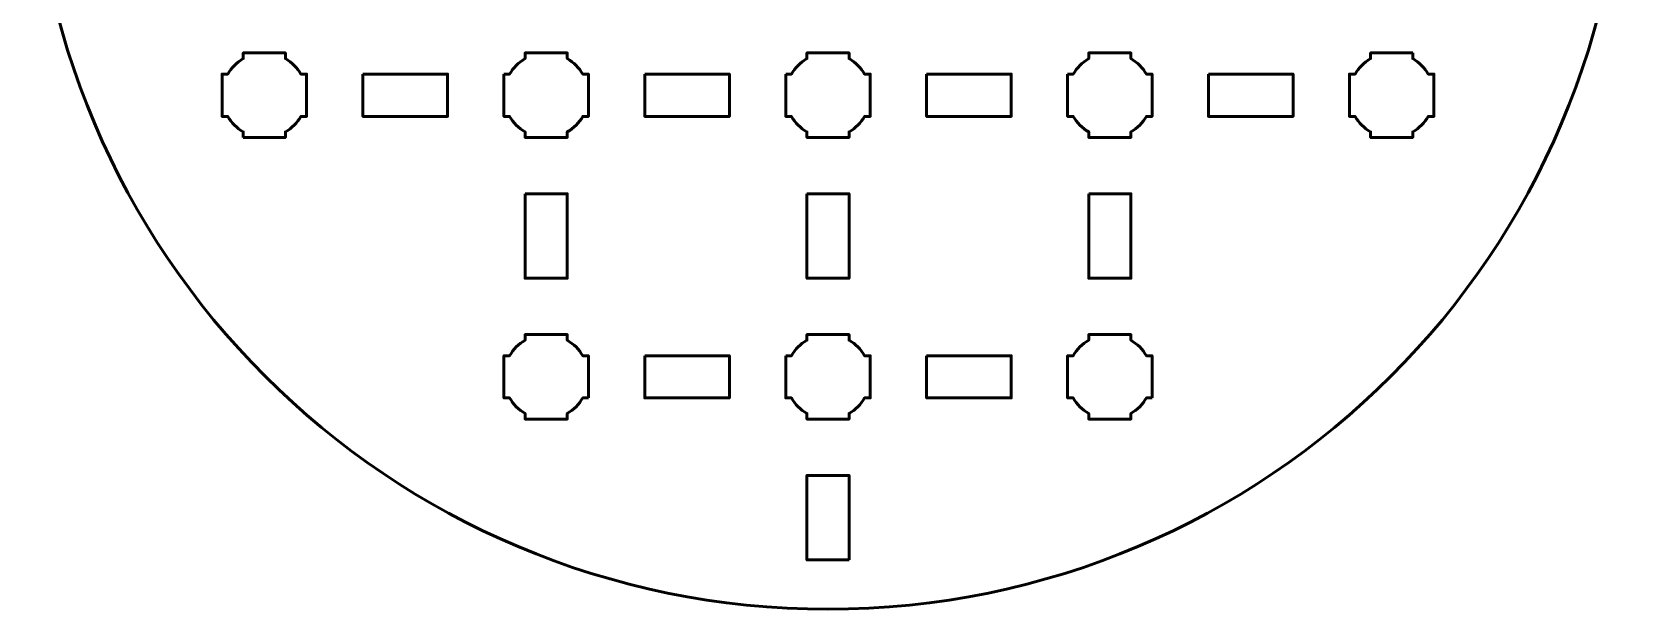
# Model space of a CAD drawing. Header units: centimetres. Extents: x -16.1 to -4.8, y -20.5 to -9.2.
# Drawn here: x -16.15 to -4.85, y -20.5 to -16.4 of the extents above; entities that cross this region are included whole.
import ezdxf

# ---------------------------------------------------------------- set-up
doc = ezdxf.new("R2010")
doc.units = ezdxf.units.CM
doc.header["$MEASUREMENT"] = 0
doc.layers.add('Layer 1', color=7, linetype='Continuous')

msp = doc.modelspace()

# ---------------------------------------------------------------- linework, layer by layer
at = {"layer": 'Layer 1', "lineweight": 53}
msp.add_ellipse((-10.5, -14.85003), major_axis=(0, 5.65), ratio=1, dxfattribs=at)
for points, knots in [([(-14.65009, -17.14995), (-14.65009, -17.14995), (-14.65009, -17.10975), (-14.65009, -17.10975), (-14.65009, -17.10975), (-14.69561, -17.08342), (-14.73354, -17.04546), (-14.75987, -16.99995), (-14.75987, -16.99995), (-14.75987, -16.99995), (-14.80009, -16.99995), (-14.80009, -16.99995), (-14.80009, -16.99995), (-14.80009, -16.99995), (-14.80009, -16.69995), (-14.80009, -16.69995), (-14.80009, -16.69995), (-14.80009, -16.69995), (-14.7599, -16.69995), (-14.7599, -16.69995), (-14.7599, -16.69995), (-14.73357, -16.65442), (-14.69562, -16.61643), (-14.65009, -16.59007), (-14.65009, -16.59007), (-14.65009, -16.59007), (-14.65009, -16.54995), (-14.65009, -16.54995), (-14.65009, -16.54995), (-14.65009, -16.54995), (-14.50467, -16.54995), (-14.50467, -16.54995), (-14.50467, -16.54995), (-14.50467, -16.54995), (-14.50002, -16.54989), (-14.50002, -16.54989), (-14.50002, -16.54989), (-14.50002, -16.54989), (-14.49538, -16.54995), (-14.49538, -16.54995), (-14.49538, -16.54995), (-14.49538, -16.54995), (-14.35009, -16.54995), (-14.35009, -16.54995), (-14.35009, -16.54995), (-14.35009, -16.54995), (-14.35009, -16.59002), (-14.35009, -16.59002), (-14.35009, -16.59002), (-14.30452, -16.61637), (-14.26651, -16.65437), (-14.24015, -16.69995), (-14.24015, -16.69995), (-14.24015, -16.69995), (-14.20009, -16.69995), (-14.20009, -16.69995), (-14.20009, -16.69995), (-14.20009, -16.69995), (-14.20009, -16.84323), (-14.20009, -16.84323), (-14.20009, -16.84323), (-14.20009, -16.84323), (-14.20001, -16.8499), (-14.20001, -16.8499), (-14.20001, -16.8499), (-14.20001, -16.8499), (-14.20009, -16.85658), (-14.20009, -16.85658), (-14.20009, -16.85658), (-14.20009, -16.85658), (-14.20009, -16.99995), (-14.20009, -16.99995), (-14.20009, -16.99995), (-14.20009, -16.99995), (-14.24019, -16.99995), (-14.24019, -16.99995), (-14.24019, -16.99995), (-14.26655, -17.04549), (-14.30454, -17.08347), (-14.35009, -17.1098), (-14.35009, -17.1098), (-14.35009, -17.1098), (-14.35009, -17.14995), (-14.35009, -17.14995), (-14.35009, -17.14995), (-14.35009, -17.14995), (-14.65009, -17.14995), (-14.65009, -17.14995)], [0, 0, 0, 0, 0.04545455, 0.04545455, 0.04545455, 0.04545455, 0.09090909, 0.09090909, 0.09090909, 0.09090909, 0.13636364, 0.13636364, 0.13636364, 0.13636364, 0.18181818, 0.18181818, 0.18181818, 0.18181818, 0.22727273, 0.22727273, 0.22727273, 0.22727273, 0.27272727, 0.27272727, 0.27272727, 0.27272727, 0.31818182, 0.31818182, 0.31818182, 0.31818182, 0.36363636, 0.36363636, 0.36363636, 0.36363636, 0.40909091, 0.40909091, 0.40909091, 0.40909091, 0.45454545, 0.45454545, 0.45454545, 0.45454545, 0.5, 0.5, 0.5, 0.5, 0.54545455, 0.54545455, 0.54545455, 0.54545455, 0.59090909, 0.59090909, 0.59090909, 0.59090909, 0.63636364, 0.63636364, 0.63636364, 0.63636364, 0.68181818, 0.68181818, 0.68181818, 0.68181818, 0.72727273, 0.72727273, 0.72727273, 0.72727273, 0.77272727, 0.77272727, 0.77272727, 0.77272727, 0.81818182, 0.81818182, 0.81818182, 0.81818182, 0.86363636, 0.86363636, 0.86363636, 0.86363636, 0.90909091, 0.90909091, 0.90909091, 0.90909091, 0.95454545, 0.95454545, 0.95454545, 0.95454545, 1, 1, 1, 1]), ([(-12.8, -16.69994), (-12.8, -16.69994), (-12.7598, -16.69994), (-12.7598, -16.69994), (-12.7598, -16.69994), (-12.73347, -16.65442), (-12.69551, -16.61649), (-12.65, -16.59016), (-12.65, -16.59016), (-12.65, -16.59016), (-12.65, -16.54994), (-12.65, -16.54994), (-12.65, -16.54994), (-12.65, -16.54994), (-12.35, -16.54994), (-12.35, -16.54994), (-12.35, -16.54994), (-12.35, -16.54994), (-12.35, -16.59013), (-12.35, -16.59013), (-12.35, -16.59013), (-12.30447, -16.61646), (-12.26648, -16.65441), (-12.24012, -16.69994), (-12.24012, -16.69994), (-12.24012, -16.69994), (-12.2, -16.69994), (-12.2, -16.69994), (-12.2, -16.69994), (-12.2, -16.69994), (-12.2, -16.84536), (-12.2, -16.84536), (-12.2, -16.84536), (-12.2, -16.84536), (-12.19994, -16.85001), (-12.19994, -16.85001), (-12.19994, -16.85001), (-12.19994, -16.85001), (-12.2, -16.85465), (-12.2, -16.85465), (-12.2, -16.85465), (-12.2, -16.85465), (-12.2, -16.99994), (-12.2, -16.99994), (-12.2, -16.99994), (-12.2, -16.99994), (-12.24007, -16.99994), (-12.24007, -16.99994), (-12.24007, -16.99994), (-12.26642, -17.04551), (-12.30442, -17.08352), (-12.35, -17.10988), (-12.35, -17.10988), (-12.35, -17.10988), (-12.35, -17.14994), (-12.35, -17.14994), (-12.35, -17.14994), (-12.35, -17.14994), (-12.49328, -17.14994), (-12.49328, -17.14994), (-12.49328, -17.14994), (-12.49328, -17.14994), (-12.49995, -17.15002), (-12.49995, -17.15002), (-12.49995, -17.15002), (-12.49995, -17.15002), (-12.50663, -17.14994), (-12.50663, -17.14994), (-12.50663, -17.14994), (-12.50663, -17.14994), (-12.65, -17.14994), (-12.65, -17.14994), (-12.65, -17.14994), (-12.65, -17.14994), (-12.65, -17.10984), (-12.65, -17.10984), (-12.65, -17.10984), (-12.69554, -17.08348), (-12.73352, -17.04549), (-12.75985, -16.99994), (-12.75985, -16.99994), (-12.75985, -16.99994), (-12.8, -16.99994), (-12.8, -16.99994), (-12.8, -16.99994), (-12.8, -16.99994), (-12.8, -16.69994), (-12.8, -16.69994)], [0, 0, 0, 0, 0.04545455, 0.04545455, 0.04545455, 0.04545455, 0.09090909, 0.09090909, 0.09090909, 0.09090909, 0.13636364, 0.13636364, 0.13636364, 0.13636364, 0.18181818, 0.18181818, 0.18181818, 0.18181818, 0.22727273, 0.22727273, 0.22727273, 0.22727273, 0.27272727, 0.27272727, 0.27272727, 0.27272727, 0.31818182, 0.31818182, 0.31818182, 0.31818182, 0.36363636, 0.36363636, 0.36363636, 0.36363636, 0.40909091, 0.40909091, 0.40909091, 0.40909091, 0.45454545, 0.45454545, 0.45454545, 0.45454545, 0.5, 0.5, 0.5, 0.5, 0.54545455, 0.54545455, 0.54545455, 0.54545455, 0.59090909, 0.59090909, 0.59090909, 0.59090909, 0.63636364, 0.63636364, 0.63636364, 0.63636364, 0.68181818, 0.68181818, 0.68181818, 0.68181818, 0.72727273, 0.72727273, 0.72727273, 0.72727273, 0.77272727, 0.77272727, 0.77272727, 0.77272727, 0.81818182, 0.81818182, 0.81818182, 0.81818182, 0.86363636, 0.86363636, 0.86363636, 0.86363636, 0.90909091, 0.90909091, 0.90909091, 0.90909091, 0.95454545, 0.95454545, 0.95454545, 0.95454545, 1, 1, 1, 1]), ([(-10.8, -16.69994), (-10.8, -16.69994), (-10.7598, -16.69994), (-10.7598, -16.69994), (-10.7598, -16.69994), (-10.73347, -16.65442), (-10.69551, -16.61649), (-10.65, -16.59016), (-10.65, -16.59016), (-10.65, -16.59016), (-10.65, -16.54994), (-10.65, -16.54994), (-10.65, -16.54994), (-10.65, -16.54994), (-10.35, -16.54994), (-10.35, -16.54994), (-10.35, -16.54994), (-10.35, -16.54994), (-10.35, -16.59013), (-10.35, -16.59013), (-10.35, -16.59013), (-10.30447, -16.61646), (-10.26648, -16.65441), (-10.24012, -16.69994), (-10.24012, -16.69994), (-10.24012, -16.69994), (-10.2, -16.69994), (-10.2, -16.69994), (-10.2, -16.69994), (-10.2, -16.69994), (-10.2, -16.84536), (-10.2, -16.84536), (-10.2, -16.84536), (-10.2, -16.84536), (-10.19994, -16.85001), (-10.19994, -16.85001), (-10.19994, -16.85001), (-10.19994, -16.85001), (-10.2, -16.85465), (-10.2, -16.85465), (-10.2, -16.85465), (-10.2, -16.85465), (-10.2, -16.99994), (-10.2, -16.99994), (-10.2, -16.99994), (-10.2, -16.99994), (-10.24007, -16.99994), (-10.24007, -16.99994), (-10.24007, -16.99994), (-10.26642, -17.04551), (-10.30442, -17.08352), (-10.35, -17.10988), (-10.35, -17.10988), (-10.35, -17.10988), (-10.35, -17.14994), (-10.35, -17.14994), (-10.35, -17.14994), (-10.35, -17.14994), (-10.49328, -17.14994), (-10.49328, -17.14994), (-10.49328, -17.14994), (-10.49328, -17.14994), (-10.49995, -17.15002), (-10.49995, -17.15002), (-10.49995, -17.15002), (-10.49995, -17.15002), (-10.50663, -17.14994), (-10.50663, -17.14994), (-10.50663, -17.14994), (-10.50663, -17.14994), (-10.65, -17.14994), (-10.65, -17.14994), (-10.65, -17.14994), (-10.65, -17.14994), (-10.65, -17.10984), (-10.65, -17.10984), (-10.65, -17.10984), (-10.69554, -17.08348), (-10.73352, -17.04549), (-10.75985, -16.99994), (-10.75985, -16.99994), (-10.75985, -16.99994), (-10.8, -16.99994), (-10.8, -16.99994), (-10.8, -16.99994), (-10.8, -16.99994), (-10.8, -16.69994), (-10.8, -16.69994)], [0, 0, 0, 0, 0.04545455, 0.04545455, 0.04545455, 0.04545455, 0.09090909, 0.09090909, 0.09090909, 0.09090909, 0.13636364, 0.13636364, 0.13636364, 0.13636364, 0.18181818, 0.18181818, 0.18181818, 0.18181818, 0.22727273, 0.22727273, 0.22727273, 0.22727273, 0.27272727, 0.27272727, 0.27272727, 0.27272727, 0.31818182, 0.31818182, 0.31818182, 0.31818182, 0.36363636, 0.36363636, 0.36363636, 0.36363636, 0.40909091, 0.40909091, 0.40909091, 0.40909091, 0.45454545, 0.45454545, 0.45454545, 0.45454545, 0.5, 0.5, 0.5, 0.5, 0.54545455, 0.54545455, 0.54545455, 0.54545455, 0.59090909, 0.59090909, 0.59090909, 0.59090909, 0.63636364, 0.63636364, 0.63636364, 0.63636364, 0.68181818, 0.68181818, 0.68181818, 0.68181818, 0.72727273, 0.72727273, 0.72727273, 0.72727273, 0.77272727, 0.77272727, 0.77272727, 0.77272727, 0.81818182, 0.81818182, 0.81818182, 0.81818182, 0.86363636, 0.86363636, 0.86363636, 0.86363636, 0.90909091, 0.90909091, 0.90909091, 0.90909091, 0.95454545, 0.95454545, 0.95454545, 0.95454545, 1, 1, 1, 1]), ([(-8.8, -16.69994), (-8.8, -16.69994), (-8.7598, -16.69994), (-8.7598, -16.69994), (-8.7598, -16.69994), (-8.73347, -16.65442), (-8.69551, -16.61649), (-8.65, -16.59016), (-8.65, -16.59016), (-8.65, -16.59016), (-8.65, -16.54994), (-8.65, -16.54994), (-8.65, -16.54994), (-8.65, -16.54994), (-8.35, -16.54994), (-8.35, -16.54994), (-8.35, -16.54994), (-8.35, -16.54994), (-8.35, -16.59013), (-8.35, -16.59013), (-8.35, -16.59013), (-8.30447, -16.61646), (-8.26648, -16.65441), (-8.24012, -16.69994), (-8.24012, -16.69994), (-8.24012, -16.69994), (-8.2, -16.69994), (-8.2, -16.69994), (-8.2, -16.69994), (-8.2, -16.69994), (-8.2, -16.84536), (-8.2, -16.84536), (-8.2, -16.84536), (-8.2, -16.84536), (-8.19994, -16.85001), (-8.19994, -16.85001), (-8.19994, -16.85001), (-8.19994, -16.85001), (-8.2, -16.85465), (-8.2, -16.85465), (-8.2, -16.85465), (-8.2, -16.85465), (-8.2, -16.99994), (-8.2, -16.99994), (-8.2, -16.99994), (-8.2, -16.99994), (-8.24007, -16.99994), (-8.24007, -16.99994), (-8.24007, -16.99994), (-8.26642, -17.04551), (-8.30442, -17.08352), (-8.35, -17.10988), (-8.35, -17.10988), (-8.35, -17.10988), (-8.35, -17.14994), (-8.35, -17.14994), (-8.35, -17.14994), (-8.35, -17.14994), (-8.49328, -17.14994), (-8.49328, -17.14994), (-8.49328, -17.14994), (-8.49328, -17.14994), (-8.49995, -17.15002), (-8.49995, -17.15002), (-8.49995, -17.15002), (-8.49995, -17.15002), (-8.50663, -17.14994), (-8.50663, -17.14994), (-8.50663, -17.14994), (-8.50663, -17.14994), (-8.65, -17.14994), (-8.65, -17.14994), (-8.65, -17.14994), (-8.65, -17.14994), (-8.65, -17.10984), (-8.65, -17.10984), (-8.65, -17.10984), (-8.69554, -17.08348), (-8.73352, -17.04549), (-8.75985, -16.99994), (-8.75985, -16.99994), (-8.75985, -16.99994), (-8.8, -16.99994), (-8.8, -16.99994), (-8.8, -16.99994), (-8.8, -16.99994), (-8.8, -16.69994), (-8.8, -16.69994)], [0, 0, 0, 0, 0.04545455, 0.04545455, 0.04545455, 0.04545455, 0.09090909, 0.09090909, 0.09090909, 0.09090909, 0.13636364, 0.13636364, 0.13636364, 0.13636364, 0.18181818, 0.18181818, 0.18181818, 0.18181818, 0.22727273, 0.22727273, 0.22727273, 0.22727273, 0.27272727, 0.27272727, 0.27272727, 0.27272727, 0.31818182, 0.31818182, 0.31818182, 0.31818182, 0.36363636, 0.36363636, 0.36363636, 0.36363636, 0.40909091, 0.40909091, 0.40909091, 0.40909091, 0.45454545, 0.45454545, 0.45454545, 0.45454545, 0.5, 0.5, 0.5, 0.5, 0.54545455, 0.54545455, 0.54545455, 0.54545455, 0.59090909, 0.59090909, 0.59090909, 0.59090909, 0.63636364, 0.63636364, 0.63636364, 0.63636364, 0.68181818, 0.68181818, 0.68181818, 0.68181818, 0.72727273, 0.72727273, 0.72727273, 0.72727273, 0.77272727, 0.77272727, 0.77272727, 0.77272727, 0.81818182, 0.81818182, 0.81818182, 0.81818182, 0.86363636, 0.86363636, 0.86363636, 0.86363636, 0.90909091, 0.90909091, 0.90909091, 0.90909091, 0.95454545, 0.95454545, 0.95454545, 0.95454545, 1, 1, 1, 1]), ([(-6.34999, -16.55003), (-6.34999, -16.55003), (-6.34999, -16.59023), (-6.34999, -16.59023), (-6.34999, -16.59023), (-6.30447, -16.61656), (-6.26654, -16.65452), (-6.24021, -16.70003), (-6.24021, -16.70003), (-6.24021, -16.70003), (-6.19999, -16.70003), (-6.19999, -16.70003), (-6.19999, -16.70003), (-6.19999, -16.70003), (-6.19999, -17.00003), (-6.19999, -17.00003), (-6.19999, -17.00003), (-6.19999, -17.00003), (-6.24018, -17.00003), (-6.24018, -17.00003), (-6.24018, -17.00003), (-6.26651, -17.04556), (-6.30446, -17.08355), (-6.34999, -17.10991), (-6.34999, -17.10991), (-6.34999, -17.10991), (-6.34999, -17.15003), (-6.34999, -17.15003), (-6.34999, -17.15003), (-6.34999, -17.15003), (-6.49541, -17.15003), (-6.49541, -17.15003), (-6.49541, -17.15003), (-6.49541, -17.15003), (-6.50006, -17.15009), (-6.50006, -17.15009), (-6.50006, -17.15009), (-6.50006, -17.15009), (-6.5047, -17.15003), (-6.5047, -17.15003), (-6.5047, -17.15003), (-6.5047, -17.15003), (-6.64999, -17.15003), (-6.64999, -17.15003), (-6.64999, -17.15003), (-6.64999, -17.15003), (-6.64999, -17.10996), (-6.64999, -17.10996), (-6.64999, -17.10996), (-6.69556, -17.08361), (-6.73357, -17.04561), (-6.75993, -17.00003), (-6.75993, -17.00003), (-6.75993, -17.00003), (-6.79999, -17.00003), (-6.79999, -17.00003), (-6.79999, -17.00003), (-6.79999, -17.00003), (-6.79999, -16.85675), (-6.79999, -16.85675), (-6.79999, -16.85675), (-6.79999, -16.85675), (-6.80007, -16.85008), (-6.80007, -16.85008), (-6.80007, -16.85008), (-6.80007, -16.85008), (-6.79999, -16.8434), (-6.79999, -16.8434), (-6.79999, -16.8434), (-6.79999, -16.8434), (-6.79999, -16.70003), (-6.79999, -16.70003), (-6.79999, -16.70003), (-6.79999, -16.70003), (-6.75989, -16.70003), (-6.75989, -16.70003), (-6.75989, -16.70003), (-6.73353, -16.65449), (-6.69554, -16.61651), (-6.64999, -16.59018), (-6.64999, -16.59018), (-6.64999, -16.59018), (-6.64999, -16.55003), (-6.64999, -16.55003), (-6.64999, -16.55003), (-6.64999, -16.55003), (-6.34999, -16.55003), (-6.34999, -16.55003)], [0, 0, 0, 0, 0.04545455, 0.04545455, 0.04545455, 0.04545455, 0.09090909, 0.09090909, 0.09090909, 0.09090909, 0.13636364, 0.13636364, 0.13636364, 0.13636364, 0.18181818, 0.18181818, 0.18181818, 0.18181818, 0.22727273, 0.22727273, 0.22727273, 0.22727273, 0.27272727, 0.27272727, 0.27272727, 0.27272727, 0.31818182, 0.31818182, 0.31818182, 0.31818182, 0.36363636, 0.36363636, 0.36363636, 0.36363636, 0.40909091, 0.40909091, 0.40909091, 0.40909091, 0.45454545, 0.45454545, 0.45454545, 0.45454545, 0.5, 0.5, 0.5, 0.5, 0.54545455, 0.54545455, 0.54545455, 0.54545455, 0.59090909, 0.59090909, 0.59090909, 0.59090909, 0.63636364, 0.63636364, 0.63636364, 0.63636364, 0.68181818, 0.68181818, 0.68181818, 0.68181818, 0.72727273, 0.72727273, 0.72727273, 0.72727273, 0.77272727, 0.77272727, 0.77272727, 0.77272727, 0.81818182, 0.81818182, 0.81818182, 0.81818182, 0.86363636, 0.86363636, 0.86363636, 0.86363636, 0.90909091, 0.90909091, 0.90909091, 0.90909091, 0.95454545, 0.95454545, 0.95454545, 0.95454545, 1, 1, 1, 1]), ([(-13.79995, -16.7), (-13.79995, -16.7), (-13.19995, -16.7), (-13.19995, -16.7), (-13.19995, -16.7), (-13.19995, -16.7), (-13.19995, -17.00001), (-13.19995, -17.00001), (-13.19995, -17.00001), (-13.19995, -17.00001), (-13.79995, -17.00001), (-13.79995, -17.00001), (-13.79995, -17.00001), (-13.79995, -17.00001), (-13.79995, -16.7), (-13.79995, -16.7)], [0, 0, 0, 0, 0.25, 0.25, 0.25, 0.25, 0.5, 0.5, 0.5, 0.5, 0.75, 0.75, 0.75, 0.75, 1, 1, 1, 1]), ([(-11.79999, -16.7), (-11.79999, -16.7), (-11.19998, -16.7), (-11.19998, -16.7), (-11.19998, -16.7), (-11.19998, -16.7), (-11.19998, -17.00001), (-11.19998, -17.00001), (-11.19998, -17.00001), (-11.19998, -17.00001), (-11.79999, -17.00001), (-11.79999, -17.00001), (-11.79999, -17.00001), (-11.79999, -17.00001), (-11.79999, -16.7), (-11.79999, -16.7)], [0, 0, 0, 0, 0.25, 0.25, 0.25, 0.25, 0.5, 0.5, 0.5, 0.5, 0.75, 0.75, 0.75, 0.75, 1, 1, 1, 1]), ([(-9.79992, -16.7), (-9.79992, -16.7), (-9.19992, -16.7), (-9.19992, -16.7), (-9.19992, -16.7), (-9.19992, -16.7), (-9.19992, -17.00001), (-9.19992, -17.00001), (-9.19992, -17.00001), (-9.19992, -17.00001), (-9.79992, -17.00001), (-9.79992, -17.00001), (-9.79992, -17.00001), (-9.79992, -17.00001), (-9.79992, -16.7), (-9.79992, -16.7)], [0, 0, 0, 0, 0.25, 0.25, 0.25, 0.25, 0.5, 0.5, 0.5, 0.5, 0.75, 0.75, 0.75, 0.75, 1, 1, 1, 1]), ([(-7.79995, -16.7), (-7.79995, -16.7), (-7.19995, -16.7), (-7.19995, -16.7), (-7.19995, -16.7), (-7.19995, -16.7), (-7.19995, -17.00001), (-7.19995, -17.00001), (-7.19995, -17.00001), (-7.19995, -17.00001), (-7.79995, -17.00001), (-7.79995, -17.00001), (-7.79995, -17.00001), (-7.79995, -17.00001), (-7.79995, -16.7), (-7.79995, -16.7)], [0, 0, 0, 0, 0.25, 0.25, 0.25, 0.25, 0.5, 0.5, 0.5, 0.5, 0.75, 0.75, 0.75, 0.75, 1, 1, 1, 1]), ([(-12.64997, -17.54999), (-12.64997, -17.54999), (-12.34997, -17.54999), (-12.34997, -17.54999), (-12.34997, -17.54999), (-12.34997, -17.54999), (-12.34997, -18.14999), (-12.34997, -18.14999), (-12.34997, -18.14999), (-12.34997, -18.14999), (-12.64997, -18.14999), (-12.64997, -18.14999), (-12.64997, -18.14999), (-12.64997, -18.14999), (-12.64997, -17.54999), (-12.64997, -17.54999)], [0, 0, 0, 0, 0.25, 0.25, 0.25, 0.25, 0.5, 0.5, 0.5, 0.5, 0.75, 0.75, 0.75, 0.75, 1, 1, 1, 1]), ([(-10.65004, -17.54999), (-10.65004, -17.54999), (-10.35004, -17.54999), (-10.35004, -17.54999), (-10.35004, -17.54999), (-10.35004, -17.54999), (-10.35004, -18.14999), (-10.35004, -18.14999), (-10.35004, -18.14999), (-10.35004, -18.14999), (-10.65004, -18.14999), (-10.65004, -18.14999), (-10.65004, -18.14999), (-10.65004, -18.14999), (-10.65004, -17.54999), (-10.65004, -17.54999)], [0, 0, 0, 0, 0.25, 0.25, 0.25, 0.25, 0.5, 0.5, 0.5, 0.5, 0.75, 0.75, 0.75, 0.75, 1, 1, 1, 1]), ([(-8.64994, -17.54999), (-8.64994, -17.54999), (-8.34993, -17.54999), (-8.34993, -17.54999), (-8.34993, -17.54999), (-8.34993, -17.54999), (-8.34993, -18.14999), (-8.34993, -18.14999), (-8.34993, -18.14999), (-8.34993, -18.14999), (-8.64994, -18.14999), (-8.64994, -18.14999), (-8.64994, -18.14999), (-8.64994, -18.14999), (-8.64994, -17.54999), (-8.64994, -17.54999)], [0, 0, 0, 0, 0.25, 0.25, 0.25, 0.25, 0.5, 0.5, 0.5, 0.5, 0.75, 0.75, 0.75, 0.75, 1, 1, 1, 1]), ([(-12.20008, -19.00004), (-12.20008, -19.00004), (-12.24028, -19.00004), (-12.24028, -19.00004), (-12.24028, -19.00004), (-12.26661, -19.04556), (-12.30457, -19.08349), (-12.35008, -19.10982), (-12.35008, -19.10982), (-12.35008, -19.10982), (-12.35008, -19.15004), (-12.35008, -19.15004), (-12.35008, -19.15004), (-12.35008, -19.15004), (-12.65008, -19.15004), (-12.65008, -19.15004), (-12.65008, -19.15004), (-12.65008, -19.15004), (-12.65008, -19.10985), (-12.65008, -19.10985), (-12.65008, -19.10985), (-12.69561, -19.08352), (-12.7336, -19.04557), (-12.75996, -19.00004), (-12.75996, -19.00004), (-12.75996, -19.00004), (-12.80008, -19.00004), (-12.80008, -19.00004), (-12.80008, -19.00004), (-12.80008, -19.00004), (-12.80008, -18.85462), (-12.80008, -18.85462), (-12.80008, -18.85462), (-12.80008, -18.85462), (-12.80014, -18.84997), (-12.80014, -18.84997), (-12.80014, -18.84997), (-12.80014, -18.84997), (-12.80008, -18.84533), (-12.80008, -18.84533), (-12.80008, -18.84533), (-12.80008, -18.84533), (-12.80008, -18.70004), (-12.80008, -18.70004), (-12.80008, -18.70004), (-12.80008, -18.70004), (-12.76001, -18.70004), (-12.76001, -18.70004), (-12.76001, -18.70004), (-12.73366, -18.65447), (-12.69566, -18.61646), (-12.65008, -18.5901), (-12.65008, -18.5901), (-12.65008, -18.5901), (-12.65008, -18.55004), (-12.65008, -18.55004), (-12.65008, -18.55004), (-12.65008, -18.55004), (-12.5068, -18.55004), (-12.5068, -18.55004), (-12.5068, -18.55004), (-12.5068, -18.55004), (-12.50013, -18.54996), (-12.50013, -18.54996), (-12.50013, -18.54996), (-12.50013, -18.54996), (-12.49345, -18.55004), (-12.49345, -18.55004), (-12.49345, -18.55004), (-12.49345, -18.55004), (-12.35008, -18.55004), (-12.35008, -18.55004), (-12.35008, -18.55004), (-12.35008, -18.55004), (-12.35008, -18.59014), (-12.35008, -18.59014), (-12.35008, -18.59014), (-12.30454, -18.6165), (-12.26656, -18.65449), (-12.24023, -18.70004), (-12.24023, -18.70004), (-12.24023, -18.70004), (-12.20008, -18.70004), (-12.20008, -18.70004), (-12.20008, -18.70004), (-12.20008, -18.70004), (-12.20008, -19.00004), (-12.20008, -19.00004)], [0, 0, 0, 0, 0.04545455, 0.04545455, 0.04545455, 0.04545455, 0.09090909, 0.09090909, 0.09090909, 0.09090909, 0.13636364, 0.13636364, 0.13636364, 0.13636364, 0.18181818, 0.18181818, 0.18181818, 0.18181818, 0.22727273, 0.22727273, 0.22727273, 0.22727273, 0.27272727, 0.27272727, 0.27272727, 0.27272727, 0.31818182, 0.31818182, 0.31818182, 0.31818182, 0.36363636, 0.36363636, 0.36363636, 0.36363636, 0.40909091, 0.40909091, 0.40909091, 0.40909091, 0.45454545, 0.45454545, 0.45454545, 0.45454545, 0.5, 0.5, 0.5, 0.5, 0.54545455, 0.54545455, 0.54545455, 0.54545455, 0.59090909, 0.59090909, 0.59090909, 0.59090909, 0.63636364, 0.63636364, 0.63636364, 0.63636364, 0.68181818, 0.68181818, 0.68181818, 0.68181818, 0.72727273, 0.72727273, 0.72727273, 0.72727273, 0.77272727, 0.77272727, 0.77272727, 0.77272727, 0.81818182, 0.81818182, 0.81818182, 0.81818182, 0.86363636, 0.86363636, 0.86363636, 0.86363636, 0.90909091, 0.90909091, 0.90909091, 0.90909091, 0.95454545, 0.95454545, 0.95454545, 0.95454545, 1, 1, 1, 1]), ([(-10.8, -18.69994), (-10.8, -18.69994), (-10.7598, -18.69994), (-10.7598, -18.69994), (-10.7598, -18.69994), (-10.73347, -18.65442), (-10.69551, -18.61649), (-10.65, -18.59016), (-10.65, -18.59016), (-10.65, -18.59016), (-10.65, -18.54994), (-10.65, -18.54994), (-10.65, -18.54994), (-10.65, -18.54994), (-10.35, -18.54994), (-10.35, -18.54994), (-10.35, -18.54994), (-10.35, -18.54994), (-10.35, -18.59013), (-10.35, -18.59013), (-10.35, -18.59013), (-10.30447, -18.61646), (-10.26648, -18.65441), (-10.24012, -18.69994), (-10.24012, -18.69994), (-10.24012, -18.69994), (-10.2, -18.69994), (-10.2, -18.69994), (-10.2, -18.69994), (-10.2, -18.69994), (-10.2, -18.84536), (-10.2, -18.84536), (-10.2, -18.84536), (-10.2, -18.84536), (-10.19994, -18.85001), (-10.19994, -18.85001), (-10.19994, -18.85001), (-10.19994, -18.85001), (-10.2, -18.85465), (-10.2, -18.85465), (-10.2, -18.85465), (-10.2, -18.85465), (-10.2, -18.99994), (-10.2, -18.99994), (-10.2, -18.99994), (-10.2, -18.99994), (-10.24007, -18.99994), (-10.24007, -18.99994), (-10.24007, -18.99994), (-10.26642, -19.04551), (-10.30442, -19.08352), (-10.35, -19.10988), (-10.35, -19.10988), (-10.35, -19.10988), (-10.35, -19.14994), (-10.35, -19.14994), (-10.35, -19.14994), (-10.35, -19.14994), (-10.49328, -19.14994), (-10.49328, -19.14994), (-10.49328, -19.14994), (-10.49328, -19.14994), (-10.49995, -19.15002), (-10.49995, -19.15002), (-10.49995, -19.15002), (-10.49995, -19.15002), (-10.50663, -19.14994), (-10.50663, -19.14994), (-10.50663, -19.14994), (-10.50663, -19.14994), (-10.65, -19.14994), (-10.65, -19.14994), (-10.65, -19.14994), (-10.65, -19.14994), (-10.65, -19.10984), (-10.65, -19.10984), (-10.65, -19.10984), (-10.69554, -19.08348), (-10.73352, -19.04549), (-10.75985, -18.99994), (-10.75985, -18.99994), (-10.75985, -18.99994), (-10.8, -18.99994), (-10.8, -18.99994), (-10.8, -18.99994), (-10.8, -18.99994), (-10.8, -18.69994), (-10.8, -18.69994)], [0, 0, 0, 0, 0.04545455, 0.04545455, 0.04545455, 0.04545455, 0.09090909, 0.09090909, 0.09090909, 0.09090909, 0.13636364, 0.13636364, 0.13636364, 0.13636364, 0.18181818, 0.18181818, 0.18181818, 0.18181818, 0.22727273, 0.22727273, 0.22727273, 0.22727273, 0.27272727, 0.27272727, 0.27272727, 0.27272727, 0.31818182, 0.31818182, 0.31818182, 0.31818182, 0.36363636, 0.36363636, 0.36363636, 0.36363636, 0.40909091, 0.40909091, 0.40909091, 0.40909091, 0.45454545, 0.45454545, 0.45454545, 0.45454545, 0.5, 0.5, 0.5, 0.5, 0.54545455, 0.54545455, 0.54545455, 0.54545455, 0.59090909, 0.59090909, 0.59090909, 0.59090909, 0.63636364, 0.63636364, 0.63636364, 0.63636364, 0.68181818, 0.68181818, 0.68181818, 0.68181818, 0.72727273, 0.72727273, 0.72727273, 0.72727273, 0.77272727, 0.77272727, 0.77272727, 0.77272727, 0.81818182, 0.81818182, 0.81818182, 0.81818182, 0.86363636, 0.86363636, 0.86363636, 0.86363636, 0.90909091, 0.90909091, 0.90909091, 0.90909091, 0.95454545, 0.95454545, 0.95454545, 0.95454545, 1, 1, 1, 1]), ([(-8.20008, -19.00004), (-8.20008, -19.00004), (-8.24028, -19.00004), (-8.24028, -19.00004), (-8.24028, -19.00004), (-8.26661, -19.04556), (-8.30457, -19.08349), (-8.35008, -19.10982), (-8.35008, -19.10982), (-8.35008, -19.10982), (-8.35008, -19.15004), (-8.35008, -19.15004), (-8.35008, -19.15004), (-8.35008, -19.15004), (-8.65008, -19.15004), (-8.65008, -19.15004), (-8.65008, -19.15004), (-8.65008, -19.15004), (-8.65008, -19.10985), (-8.65008, -19.10985), (-8.65008, -19.10985), (-8.69561, -19.08352), (-8.7336, -19.04557), (-8.75996, -19.00004), (-8.75996, -19.00004), (-8.75996, -19.00004), (-8.80008, -19.00004), (-8.80008, -19.00004), (-8.80008, -19.00004), (-8.80008, -19.00004), (-8.80008, -18.85462), (-8.80008, -18.85462), (-8.80008, -18.85462), (-8.80008, -18.85462), (-8.80014, -18.84997), (-8.80014, -18.84997), (-8.80014, -18.84997), (-8.80014, -18.84997), (-8.80008, -18.84533), (-8.80008, -18.84533), (-8.80008, -18.84533), (-8.80008, -18.84533), (-8.80008, -18.70004), (-8.80008, -18.70004), (-8.80008, -18.70004), (-8.80008, -18.70004), (-8.76001, -18.70004), (-8.76001, -18.70004), (-8.76001, -18.70004), (-8.73366, -18.65447), (-8.69566, -18.61646), (-8.65008, -18.5901), (-8.65008, -18.5901), (-8.65008, -18.5901), (-8.65008, -18.55004), (-8.65008, -18.55004), (-8.65008, -18.55004), (-8.65008, -18.55004), (-8.5068, -18.55004), (-8.5068, -18.55004), (-8.5068, -18.55004), (-8.5068, -18.55004), (-8.50013, -18.54996), (-8.50013, -18.54996), (-8.50013, -18.54996), (-8.50013, -18.54996), (-8.49345, -18.55004), (-8.49345, -18.55004), (-8.49345, -18.55004), (-8.49345, -18.55004), (-8.35008, -18.55004), (-8.35008, -18.55004), (-8.35008, -18.55004), (-8.35008, -18.55004), (-8.35008, -18.59014), (-8.35008, -18.59014), (-8.35008, -18.59014), (-8.30454, -18.6165), (-8.26656, -18.65449), (-8.24023, -18.70004), (-8.24023, -18.70004), (-8.24023, -18.70004), (-8.20008, -18.70004), (-8.20008, -18.70004), (-8.20008, -18.70004), (-8.20008, -18.70004), (-8.20008, -19.00004), (-8.20008, -19.00004)], [0, 0, 0, 0, 0.04545455, 0.04545455, 0.04545455, 0.04545455, 0.09090909, 0.09090909, 0.09090909, 0.09090909, 0.13636364, 0.13636364, 0.13636364, 0.13636364, 0.18181818, 0.18181818, 0.18181818, 0.18181818, 0.22727273, 0.22727273, 0.22727273, 0.22727273, 0.27272727, 0.27272727, 0.27272727, 0.27272727, 0.31818182, 0.31818182, 0.31818182, 0.31818182, 0.36363636, 0.36363636, 0.36363636, 0.36363636, 0.40909091, 0.40909091, 0.40909091, 0.40909091, 0.45454545, 0.45454545, 0.45454545, 0.45454545, 0.5, 0.5, 0.5, 0.5, 0.54545455, 0.54545455, 0.54545455, 0.54545455, 0.59090909, 0.59090909, 0.59090909, 0.59090909, 0.63636364, 0.63636364, 0.63636364, 0.63636364, 0.68181818, 0.68181818, 0.68181818, 0.68181818, 0.72727273, 0.72727273, 0.72727273, 0.72727273, 0.77272727, 0.77272727, 0.77272727, 0.77272727, 0.81818182, 0.81818182, 0.81818182, 0.81818182, 0.86363636, 0.86363636, 0.86363636, 0.86363636, 0.90909091, 0.90909091, 0.90909091, 0.90909091, 0.95454545, 0.95454545, 0.95454545, 0.95454545, 1, 1, 1, 1]), ([(-11.79999, -18.69997), (-11.79999, -18.69997), (-11.19998, -18.69997), (-11.19998, -18.69997), (-11.19998, -18.69997), (-11.19998, -18.69997), (-11.19998, -18.99997), (-11.19998, -18.99997), (-11.19998, -18.99997), (-11.19998, -18.99997), (-11.79999, -18.99997), (-11.79999, -18.99997), (-11.79999, -18.99997), (-11.79999, -18.99997), (-11.79999, -18.69997), (-11.79999, -18.69997)], [0, 0, 0, 0, 0.25, 0.25, 0.25, 0.25, 0.5, 0.5, 0.5, 0.5, 0.75, 0.75, 0.75, 0.75, 1, 1, 1, 1]), ([(-9.79999, -18.69997), (-9.79999, -18.69997), (-9.19998, -18.69997), (-9.19998, -18.69997), (-9.19998, -18.69997), (-9.19998, -18.69997), (-9.19998, -18.99997), (-9.19998, -18.99997), (-9.19998, -18.99997), (-9.19998, -18.99997), (-9.79999, -18.99997), (-9.79999, -18.99997), (-9.79999, -18.99997), (-9.79999, -18.99997), (-9.79999, -18.69997), (-9.79999, -18.69997)], [0, 0, 0, 0, 0.25, 0.25, 0.25, 0.25, 0.5, 0.5, 0.5, 0.5, 0.75, 0.75, 0.75, 0.75, 1, 1, 1, 1]), ([(-10.35004, -20.14999), (-10.35004, -20.14999), (-10.65004, -20.14999), (-10.65004, -20.14999), (-10.65004, -20.14999), (-10.65004, -20.14999), (-10.65004, -19.54999), (-10.65004, -19.54999), (-10.65004, -19.54999), (-10.65004, -19.54999), (-10.35004, -19.54999), (-10.35004, -19.54999), (-10.35004, -19.54999), (-10.35004, -19.54999), (-10.35004, -20.14999), (-10.35004, -20.14999)], [0, 0, 0, 0, 0.25, 0.25, 0.25, 0.25, 0.5, 0.5, 0.5, 0.5, 0.75, 0.75, 0.75, 0.75, 1, 1, 1, 1])]:
    msp.add_open_spline(points, degree=3, knots=knots, dxfattribs=at)

doc.saveas('drawing.dxf')
